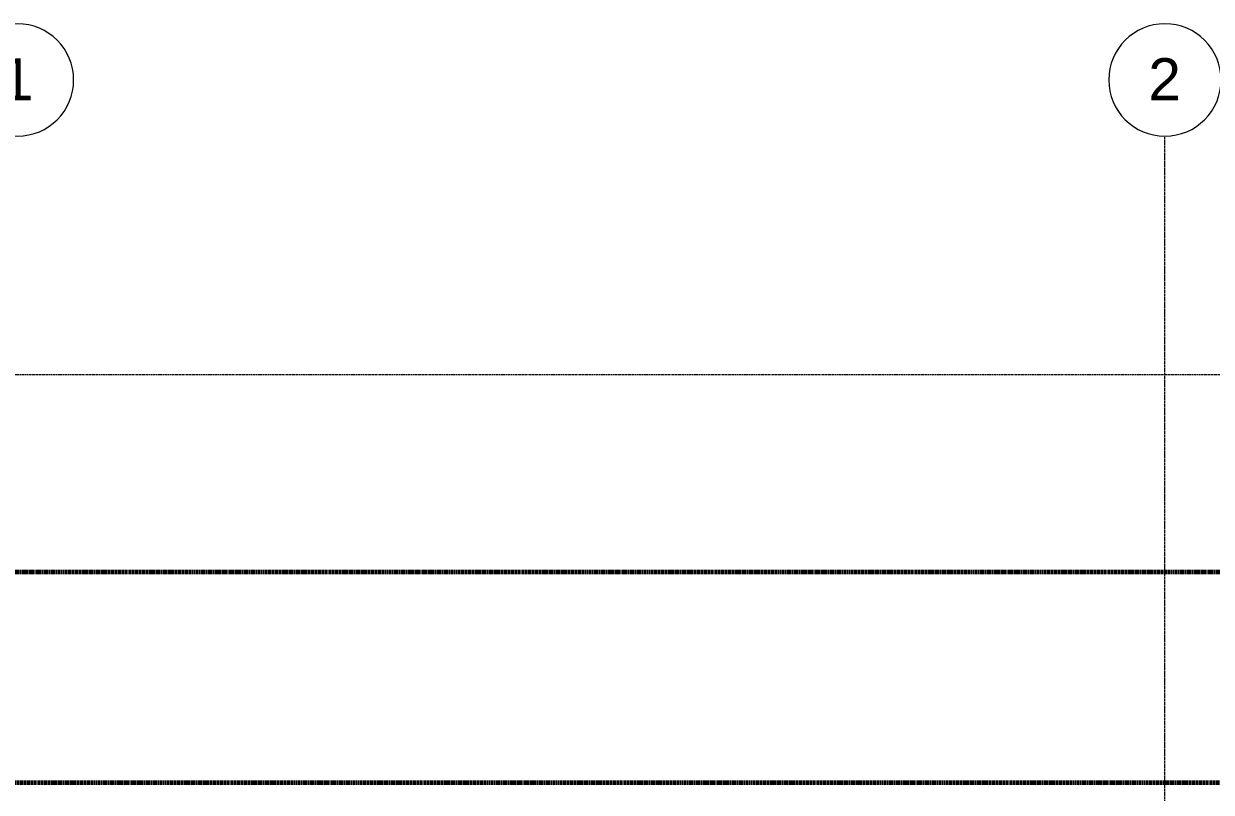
# Model space of a CAD drawing. Header units: inches. Extents: x -4105 to -1989, y 10980 to 12341.
# Drawn here: x -3479.5 to -3141.1, y 12121.9 to 12340.8 of the extents above; entities that cross this region are included whole.
import ezdxf

# ---------------------------------------------------------------- set-up
doc = ezdxf.new("R2010")
doc.units = ezdxf.units.IN
doc.header["$MEASUREMENT"] = 0
for name, pattern in [('Aligning Line 1_8_', [0.25, 0.125, -0.125]), ('Double Dash 3_8_', [1, 0.375, -0.125, 0.125, -0.125, 0.125, -0.125]), ('Grid Line 1_2_', [0.875, 0.5, -0.125, 0.125, -0.125])]:
    doc.linetypes.add(name, pattern=pattern)
for name, color, linetype, lineweight in [('0-1', 7, 'Continuous', 5), ('0-4', 165, 'Continuous', 5), ('C-PROP-LINE-1', 250, 'Double Dash 3_8_', 60), ('G-ANNO-SYMB-1', 147, 'Aligning Line 1_8_', 9), ('S-GRID-1', 1, 'Grid Line 1_2_', 9), ('S-GRID-IDEN', 1, 'Continuous', 9), ('S-GRID-IDEN-1', 147, 'Continuous', 9)]:
    doc.layers.add(name, color=color, linetype=linetype, lineweight=lineweight)
doc.layers.add('0-3', color=90, linetype='Continuous', lineweight=5, transparency=1)
doc.styles.add('Arial', font='arial.ttf', dxfattribs={"height": 12})

# ---------------------------------------------------------------- blocks, each defined once
blk = doc.blocks.new('CTR - 1st Phase - Unit Layouts_rvt-1-ENLARGED FLOOR PLAN - 3RD FLOOR PLAN - EAST')
at = {"layer": 'G-ANNO-SYMB-1'}
blk.add_line((-2053.9, 12240.75), (-4008.08, 12240.75), dxfattribs=at)
blk = doc.blocks.new('Family - ___-1878357-ENLARGED FLOOR PLAN - 3RD FLOOR PLAN - EAST')
at = {"layer": 'C-PROP-LINE-1'}
for p, q in [((-3929.52, 12184.69), (-2053.9, 12184.69)), ((-3869.45, 12124.69), (-2053.9, 12124.69))]:
    blk.add_line(p, q, dxfattribs=at)
blk = doc.blocks.new('Grid - Grid Head - Circle-50561-ENLARGED FLOOR PLAN - 3RD FLOOR PLAN - EAST')
at = {"layer": 'S-GRID-IDEN-1'}
for start, end in [(360, 180), (180, 360)]:
    blk.add_arc((0, 0), 0.25, start, end, dxfattribs=at)
blk = doc.blocks.new('CTR - 1st Phase - Shell_rvt-1-ENLARGED FLOOR PLAN - 3RD FLOOR PLAN - EAST')
at = {"layer": 'S-GRID-1'}
blk.add_line((-3154.32, 10979.75), (-3154.32, 12308.75), dxfattribs=at)
at = {"layer": '0-3'}
blk.add_blockref('Family - ___-1878357-ENLARGED FLOOR PLAN - 3RD FLOOR PLAN - EAST', (0, 0), dxfattribs=at)
at = {"layer": '0-4', "xscale": 63.99999999999997, "yscale": 63.99999999999997, "zscale": 63.99999999999997}
for p in [(-3481.32, 12324.75), (-3154.32, 12324.75)]:
    blk.add_blockref('Grid - Grid Head - Circle-50561-ENLARGED FLOOR PLAN - 3RD FLOOR PLAN - EAST', p, dxfattribs=at)
at = {"layer": 'S-GRID-IDEN', "char_height": 12, "width": 11.312, "attachment_point": 1, "style": 'Arial'}
for s, insert in [('1', (-3486.08, 12330.94)), ('2', (-3159.08, 12330.94))]:
    blk.add_mtext(s, dxfattribs=dict(at, insert=insert))

msp = doc.modelspace()

# ---------------------------------------------------------------- block references
at = {"layer": '0-1'}
for name in ['CTR - 1st Phase - Shell_rvt-1-ENLARGED FLOOR PLAN - 3RD FLOOR PLAN - EAST', 'CTR - 1st Phase - Unit Layouts_rvt-1-ENLARGED FLOOR PLAN - 3RD FLOOR PLAN - EAST']:
    msp.add_blockref(name, (0, 0), dxfattribs=at)

doc.saveas('drawing.dxf')
